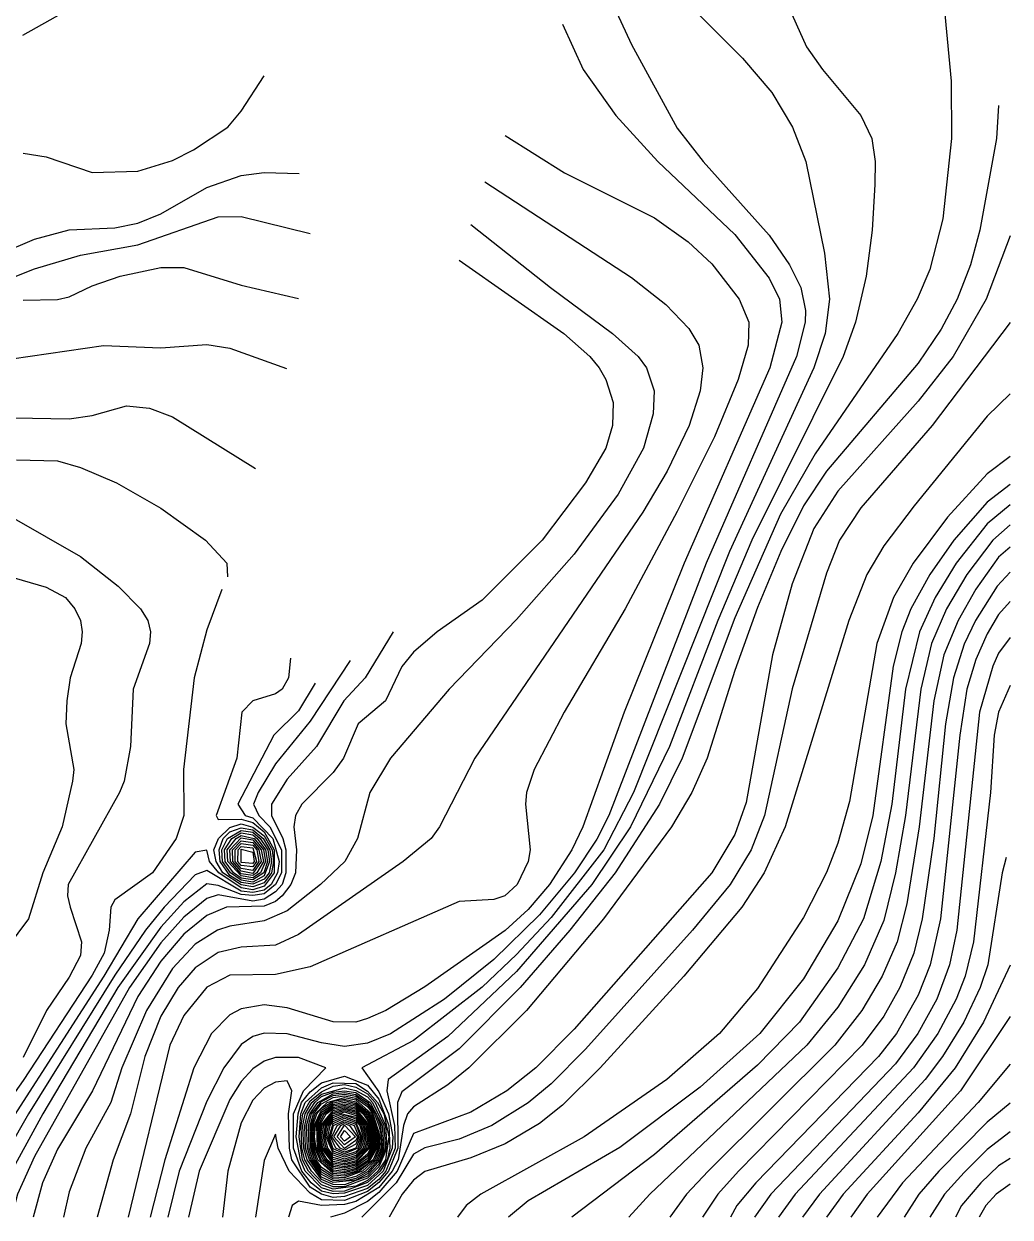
# Model space of a CAD drawing. Header units: metres. Extents: x -65 to 517, y -36 to 397.
# Drawn here: x 387.8 to 516.7, y -36 to 120 of the extents above; entities that cross this region are included whole.
import ezdxf

# ---------------------------------------------------------------- set-up
doc = ezdxf.new("R2010")
doc.units = ezdxf.units.M
doc.layers.add('CONTOURS_1M', color=3, linetype='Continuous')
doc.layers.add('CONTOURS_5M_INDEX', color=4, linetype='Continuous')

msp = doc.modelspace()

# ---------------------------------------------------------------- linework, layer by layer
at = {"layer": 'CONTOURS_1M'}
for points in [[(507.87, 124.49, 44), (509, 112.49, 44), (509.05, 104.99, 44), (507.93, 94.49, 44), (506.22, 87.87, 44), (504.57, 83.99, 44), (502.05, 79.49, 44), (491.22, 63.77, 44), (486.72, 55.87, 44), (480.72, 42.34, 44), (473.86, 23.99, 44), (470.87, 17.99, 44), (465.09, 8.99, 44), (459.17, 1.49, 44), (452.68, -6.01, 44), (444.72, -13.99, 44), (437.22, -19.65, 44), (436.65, -21.01, 44), (436.7, -27.01, 44), (435.48, -30.01, 44), (434.22, -31.49, 44), (432.72, -32.67, 44), (429.72, -33.82, 44), (426.72, -33.75, 44), (425.22, -32.89, 44), (422.5, -30.01, 44), (421.03, -27.01, 44), (420.72, -25.18, 44), (419.22, -28.62, 44), (418.07, -36.01, 44)], [(487.41, 122.99, 43), (490.11, 116.99, 43), (492.21, 113.99, 43), (497.19, 107.99, 43), (498.65, 104.99, 43), (499.06, 101.99, 43), (499.02, 98.99, 43), (498.67, 92.99, 43), (497.9, 86.99, 43), (496.53, 80.99, 43), (494.89, 76.49, 43), (482.96, 52.49, 43), (478.52, 41.99, 43), (472.18, 25.49, 43), (467.09, 14.99, 43), (462.05, 7.49, 43), (452.22, -3.91, 43), (443.22, -12.38, 43), (435.41, -18.01, 43), (435.26, -19.51, 43), (436.25, -24.01, 43), (436.32, -27.01, 43), (435.12, -30.01, 43), (434.22, -31.07, 43), (432.72, -32.26, 43), (429.72, -33.31, 43), (428.22, -33.44, 43), (426.72, -33.01, 43), (425.22, -32.11, 43), (422.84, -28.51, 43), (422.53, -27.01, 43), (422.4, -22.51, 43), (422.82, -19.51, 43), (422.22, -18.18, 43), (420.72, -18.36, 43), (419.22, -19.14, 43), (417.72, -20.73, 43), (416.22, -23.67, 43), (414.46, -30.01, 43), (413.78, -36.01, 43)], [(387.69, 118.49, 38), (393.04, 121.49, 38)], [(465.27, 121.49, 41), (467.22, 117.28, 41), (473.22, 106.34, 41), (476.59, 101.99, 41), (485.22, 92.37, 41), (487.89, 88.49, 41), (489.36, 85.49, 41), (489.96, 82.49, 41), (489.92, 80.99, 41), (488.82, 76.49, 41), (477.01, 49.49, 41), (464.27, 16.49, 41), (462.72, 13.39, 41), (459.78, 8.99, 41), (455.22, 3.5, 41), (449.22, -2.35, 41), (442.78, -7.51, 41), (435.72, -12.07, 41), (432.72, -13.26, 41), (429.72, -13.69, 41), (426.72, -13.24, 41), (422.22, -12.03, 41), (419.22, -11.95, 41), (417.72, -12.41, 41), (416.22, -13.44, 41), (413.93, -16.51, 41), (411.72, -20.87, 41), (408.13, -30.01, 41), (406.62, -36.01, 41)], [(475.74, 121.49, 42), (481.72, 115.49, 42), (485.59, 110.99, 42), (488.28, 106.49, 42), (490.03, 101.99, 42), (492.44, 89.99, 42), (493.11, 83.99, 42), (492.55, 79.49, 42), (491.06, 74.99, 42), (480.05, 50.99, 42), (467.48, 19.49, 42), (463.62, 11.99, 42), (456.72, 3.15, 42), (452.22, -1.7, 42), (447.72, -5.97, 42), (438.72, -12.93, 42), (431.99, -16.51, 42), (434.22, -19.65, 42), (435.46, -22.51, 42), (436.03, -25.51, 42), (435.95, -27.01, 42), (434.76, -30.01, 42), (432.72, -31.86, 42), (429.72, -32.89, 42), (428.22, -32.95, 42), (426.72, -32.6, 42), (425.35, -31.51, 42), (424.15, -30.01, 42), (423.07, -27.01, 42), (423.04, -22.51, 42), (424.38, -19.51, 42), (427.3, -16.51, 42), (423.72, -15.14, 42), (420.72, -15.13, 42), (419.22, -15.62, 42), (417.72, -16.62, 42), (416.22, -18.26, 42), (414.72, -20.65, 42), (410.71, -30.01, 42), (409.31, -36.01, 42)], [(387.72, 103.08, 37), (390.72, 102.59, 37), (396.72, 100.53, 37), (402.72, 100.71, 37), (407.22, 102.13, 37), (409.99, 103.49, 37), (414.45, 106.49, 37), (416.22, 108.55, 37), (419.22, 113.19, 37)], [(450.72, 105.39, 39), (458.49, 100.49, 39), (470.22, 94.6, 39), (474.65, 91.49, 39), (477.72, 88.62, 39), (481.3, 83.99, 39), (482.58, 80.99, 39), (482.47, 77.99, 39), (481.18, 73.49, 39), (478.09, 65.99, 39), (473.22, 56.21, 39), (466.41, 43.49, 39), (458.43, 29.99, 39), (454.52, 22.49, 39), (453.51, 19.49, 39), (453.39, 17.99, 39), (453.97, 11.99, 39), (453.72, 10.46, 39), (452.28, 7.49, 39), (450.68, 5.99, 39), (449.22, 5.53, 39), (444.72, 5.27, 39), (425.22, -3.29, 39), (420.72, -4.28, 39), (414.72, -4.39, 39), (411.72, -5.95, 39), (408.72, -9.64, 39), (406.87, -13.51, 39), (401.44, -36.01, 39)], [(384.72, 89.91, 36), (389.22, 91.82, 36), (393.72, 93.05, 36), (399.72, 93.33, 36), (402.72, 93.93, 36), (405.72, 95.14, 36), (411.72, 98.57, 36), (416.22, 100.14, 36), (419.22, 100.56, 36), (423.8, 100.41, 36)], [(448.05, 99.32, 38), (467.22, 86.81, 38), (471.72, 83.28, 38), (474.72, 80.16, 38), (476.05, 77.99, 38), (476.54, 74.99, 38), (476.22, 71.99, 38), (474.77, 67.49, 38), (471.89, 61.49, 38), (468.72, 56.16, 38), (446.77, 23.99, 38), (442.13, 14.99, 38), (441.06, 13.49, 38), (437.4, 10.49, 38), (423.72, 0.92, 38), (420.72, -0.44, 38), (416.22, -0.74, 38), (413.22, -1.42, 38), (410.22, -3.43, 38), (407.99, -6.01, 38), (405.72, -9.72, 38), (403.64, -15.01, 38), (401.74, -22.51, 38), (399.47, -28.51, 38), (397.38, -36.01, 38)], [(446.22, 93.76, 37), (456.63, 85.49, 37), (464.77, 79.49, 37), (468.09, 76.49, 37), (469.18, 74.99, 37), (470.18, 71.99, 37), (470.06, 68.99, 37), (468.79, 64.49, 37), (465.51, 58.49, 37), (459.72, 50.65, 37), (452.22, 42.13, 37), (443.42, 32.99, 37), (435.72, 23.98, 37), (433.05, 19.49, 37), (431.43, 13.49, 37), (429.76, 10.49, 37), (426.57, 7.49, 37), (422.22, 4.03, 37), (419.22, 2.73, 37), (414.72, 2.04, 37), (413.1, 1.49, 37), (410.22, -0.32, 37), (407.22, -3.51, 37), (403.85, -9.01, 37), (400.6, -16.51, 37), (399.18, -21.01, 37), (395.92, -27.01, 37), (393.72, -32.71, 37), (392.99, -36.01, 37)], [(516.72, 92.25, 46), (513.57, 83.99, 46), (509.27, 76.49, 46), (504.72, 70.67, 46), (494.22, 58.89, 46), (491.05, 53.99, 46), (488.22, 46.76, 46), (485.66, 37.49, 46), (482.22, 18.18, 46), (480.72, 14, 46), (477.72, 9, 46), (459.72, -11.46, 46), (454.71, -16.51, 46), (450.94, -19.51, 46), (446.22, -22.3, 46), (438.72, -25.09, 46), (436.6, -30.01, 46), (434.22, -32.81, 46), (432.72, -33.98, 46), (429.72, -35.48, 46), (427.9, -36.01, 46)], [(444.72, 89.08, 36), (458.38, 79.49, 36), (461.77, 76.49, 36), (463, 74.99, 36), (463.88, 73.49, 36), (464.84, 70.49, 36), (464.77, 67.49, 36), (463.87, 64.49, 36), (461.22, 59.98, 36), (455.55, 52.49, 36), (447.72, 44.63, 36), (441.81, 40.49, 36), (438.72, 37.85, 36), (437.22, 35.95, 36), (435.06, 31.49, 36), (431.52, 28.49, 36), (429.59, 23.99, 36), (428.22, 22.11, 36), (424.13, 17.99, 36), (423.31, 16.49, 36), (423.08, 14.99, 36), (423.45, 11.99, 36), (423.31, 8.99, 36), (422.72, 7.49, 36), (421.59, 5.99, 36), (420.72, 5.25, 36), (419.22, 4.65, 36), (414.31, 4.49, 36), (411.72, 3.43, 36), (408.72, 0.97, 36), (405.72, -2.55, 36), (402.72, -7.18, 36), (396.77, -19.51, 36), (392.22, -27.13, 36), (390.23, -31.51, 36), (389.01, -36.01, 36)], [(387.72, 83.87, 34), (392.22, 83.94, 34), (393.72, 84.27, 34), (396.72, 85.72, 34), (400.39, 86.99, 34), (405.72, 88.12, 34), (408.72, 88.11, 34), (416.22, 85.82, 34), (423.72, 84.07, 34)], [(516.72, 80.93, 47), (506.51, 67.49, 47), (497.22, 56.7, 47), (494.43, 52.49, 47), (492.72, 48.16, 47), (488.22, 33.06, 47), (484.62, 16.49, 47), (482.86, 11.99, 47), (480.14, 7.49, 47), (475.21, 1.49, 47), (461.22, -14.05, 47), (456.72, -18.59, 47), (453.72, -21.07, 47), (448.97, -24.01, 47), (444.72, -25.82, 47), (440.22, -26.94, 47), (438.72, -27.78, 47), (436.49, -31.51, 47), (431.99, -36.01, 47)], [(386.22, 76.2, 33), (398.22, 77.95, 33), (405.72, 77.63, 33), (411.72, 78.06, 33), (414.72, 77.57, 33), (422.15, 74.92, 33)], [(516.72, 71.63, 48), (513.72, 68.67, 48), (504.18, 56.99, 48), (500.22, 51.75, 48), (497.98, 47.99, 48), (495.64, 41.99, 48), (487.3, 14.99, 48), (484.57, 8.99, 48), (481.66, 4.49, 48), (474.06, -4.51, 48), (463.14, -16.51, 48), (458.22, -21.39, 48), (455.22, -23.78, 48), (450.72, -26.41, 48), (446.22, -28.28, 48), (440.22, -30.05, 48), (438.72, -31.19, 48), (437.24, -33.01, 48), (435.54, -36.01, 48)], [(381.72, 68.56, 32), (393.72, 68.33, 32), (396.72, 68.76, 32), (401.22, 70.06, 32), (404.22, 69.74, 32), (407.22, 68.6, 32), (418.1, 61.87, 32)], [(386.85, 62.99, 31), (392.22, 62.86, 31), (395.22, 61.98, 31), (399.92, 59.99, 31), (405.72, 56.68, 31), (411.54, 52.49, 31), (414.33, 49.49, 31), (414.43, 47.7, 31)], [(516.72, 63.42, 49), (513.72, 61.15, 49), (508.55, 55.49, 49), (504.06, 49.49, 49), (501.47, 44.99, 49), (499.32, 38.99, 49), (495.72, 18.3, 49), (494.22, 12.88, 49), (492.72, 9.04, 49), (489.72, 3.14, 49), (483.72, -6.14, 49), (478.72, -12.01, 49), (471.87, -18.01, 49), (461.05, -25.51, 49), (447.56, -33.01, 49), (445.63, -34.51, 49), (444.49, -36.01, 49)], [(516.72, 57.12, 51), (513.72, 54.61, 51), (509.67, 49.49, 51), (506.91, 44.99, 51), (504.86, 40.49, 51), (503.05, 32.99, 51), (501.24, 17.99, 51), (499.82, 10.49, 51), (497.56, 2.99, 51), (494.22, -3.42, 51), (489.17, -10.51, 51), (483.72, -16.16, 51), (470.22, -27.84, 51), (459.43, -36.01, 51)], [(516.72, 54.48, 52), (514.44, 52.49, 52), (511.06, 47.99, 52), (508.41, 43.49, 52), (506.46, 38.99, 52), (505.03, 32.99, 52), (503.05, 16.49, 52), (501.72, 8.98, 52), (500.22, 2.76, 52), (497.69, -3.01, 52), (494.22, -8.56, 52), (490.14, -13.51, 52), (469.61, -33.01, 52), (466.87, -36.01, 52)], [(516.72, 51.57, 53), (515.22, 50.26, 53), (512.22, 46.08, 53), (509.91, 41.99, 53), (508.06, 37.49, 53), (506.74, 31.49, 53), (504.85, 14.99, 53), (503.22, 4.96, 53), (501.96, -0.01, 53), (500.01, -4.51, 53), (497.34, -9.01, 53), (493.79, -13.51, 53), (477.26, -30.01, 53), (474.43, -33.01, 53), (472.23, -36.01, 53)], [(380.22, 49.41, 29), (390.72, 46.35, 29), (393.26, 44.99, 29), (394.49, 43.49, 29), (395.21, 41.99, 29), (395.44, 40.49, 29), (395.3, 38.99, 29), (393.87, 34.49, 29), (393.43, 31.49, 29), (393.31, 28.49, 29), (394.34, 22.49, 29), (394.17, 20.99, 29), (392.83, 14.99, 29), (390.27, 8.99, 29), (388.42, 2.99, 29), (382.8, -4.51, 29)], [(516.72, 48.28, 54), (515.01, 46.49, 54), (512.2, 41.99, 54), (510.72, 38.9, 54), (509.3, 34.49, 54), (508.28, 28.49, 54), (506.73, 13.49, 54), (505.23, 2.99, 54), (504.13, -1.51, 54), (502.31, -6.01, 54), (500.22, -9.72, 54), (497.4, -13.51, 54), (481.23, -30.01, 54), (478.53, -33.01, 54), (476.52, -36.01, 54)], [(413.68, 46.03, 31), (411.72, 40.75, 31), (410.05, 34.49, 31), (408.69, 22.49, 31), (408.7, 16.49, 31), (407.7, 13.49, 31), (404.63, 8.99, 31), (399.72, 5.46, 31), (399.16, 4.49, 31), (398.98, 1.49, 31), (398.3, -1.51, 31), (396.72, -4.4, 31), (387.72, -18.15, 31), (377.18, -33.01, 31), (375.62, -36.01, 31)], [(516.72, 39.76, 56), (515.22, 37.69, 56), (514.45, 35.99, 56), (512.72, 29.99, 56), (509.77, 1.49, 56), (508.81, -3.01, 56), (507.12, -7.51, 56), (504.66, -12.01, 56), (501.72, -15.96, 56), (485.44, -33.01, 56), (483.33, -36.01, 56)], [(422.64, 37.07, 32), (422.41, 34.49, 32), (421.56, 32.99, 32), (420.72, 32.41, 32), (417.72, 31.46, 32), (416.32, 29.99, 32), (415.63, 23.99, 32), (412.93, 16.49, 32), (413.22, 15.95, 32), (416.22, 16.02, 32), (417.72, 15.56, 32), (419.22, 14.37, 32), (420.53, 11.99, 32), (420.53, 8.99, 32), (419.22, 7.24, 32), (417.72, 6.78, 32), (416.22, 7.02, 32), (413.31, 8.99, 32), (412.07, 10.49, 32), (411.72, 11.98, 32), (410.22, 11.68, 32), (402.69, 2.99, 32), (398.26, -4.51, 32), (380.83, -31.51, 32)], [(430.47, 36.74, 34), (425.22, 28.81, 34), (420.72, 23.23, 34), (418.43, 19.49, 34), (417.84, 17.99, 34), (418.51, 16.49, 34), (419.94, 14.99, 34), (421.47, 11.99, 34), (421.5, 8.99, 34), (420.72, 7.49, 34), (419.22, 6.25, 34), (417.72, 6.03, 34), (416.22, 6.18, 34), (413.22, 7.36, 34), (411.72, 7.55, 34), (408.72, 5.21, 34), (405.72, 1.91, 34), (400.08, -6.01, 34), (390.31, -22.51, 34), (385.38, -31.51, 34), (383.86, -36.01, 34)], [(425.9, 33.81, 33), (423.72, 30.18, 33), (420.48, 26.99, 33), (415.76, 17.99, 33), (416.72, 16.49, 33), (417.72, 16.19, 33), (420.34, 13.49, 33), (421.17, 10.49, 33), (420.95, 8.99, 33), (420.12, 7.49, 33), (419.22, 6.75, 33), (417.72, 6.41, 33), (416.22, 6.6, 33), (411.72, 9.3, 33), (410.22, 8.75, 33), (406.15, 4.49, 33), (403.7, 1.49, 33), (399.72, -4.39, 33), (388.43, -22.51, 33), (383.22, -31.51, 33), (381.51, -36.01, 33)], [(516.72, 33.47, 57), (515.22, 30.02, 57), (514.65, 26.99, 57), (514.16, 19.49, 57), (511.94, -0.01, 57), (510.85, -4.51, 57), (509.65, -7.51, 57), (507.26, -12.01, 57), (504.07, -16.51, 57), (488.64, -33.01, 57), (486.45, -36.01, 57)], [(416.22, 7.44, 31), (413.82, 8.99, 31), (412.94, 10.49, 31), (412.63, 11.99, 31), (413.27, 13.49, 31), (414.72, 14.93, 31), (416.22, 15.4, 31), (417.72, 14.96, 31), (419.22, 13.84, 31), (420.25, 11.99, 31), (420.44, 10.49, 31), (420.19, 8.99, 31), (419.22, 7.71, 31), (417.72, 7.15, 31), (416.22, 7.44, 31)], [(416.22, 8.02, 29), (414.81, 8.99, 29), (413.79, 10.49, 29), (413.7, 11.99, 29), (414.41, 13.49, 29), (416.22, 14.54, 29), (417.72, 14.31, 29), (418.7, 13.49, 29), (419.68, 11.99, 29), (419.92, 10.49, 29), (419.22, 8.59, 29), (417.72, 7.79, 29), (416.22, 8.02, 29)], [(416.22, 8.31, 28), (415.23, 8.99, 28), (414.13, 10.49, 28), (414.05, 11.99, 28), (414.98, 13.49, 28), (416.22, 14.21, 28), (417.72, 13.98, 28), (418.3, 13.49, 28), (419.4, 11.99, 28), (419.66, 10.49, 28), (419.19, 8.99, 28), (417.72, 8.08, 28), (416.22, 8.31, 28)], [(416.22, 8.59, 27), (414.48, 10.49, 27), (414.4, 11.99, 27), (415.55, 13.49, 27), (416.22, 13.88, 27), (417.91, 13.49, 27), (419.12, 11.99, 27), (419.4, 10.49, 27), (418.73, 8.99, 27), (417.72, 8.36, 27), (416.22, 8.59, 27)], [(416.22, 8.87, 26), (414.81, 10.49, 26), (414.75, 11.99, 26), (416.22, 13.55, 26), (417.72, 13.31, 26), (418.83, 11.99, 26), (419.12, 10.49, 26), (418.28, 8.99, 26), (417.72, 8.64, 26), (416.22, 8.87, 26)], [(416.22, 9.58, 24), (415.45, 10.49, 24), (415.45, 11.99, 24), (416.22, 12.81, 24), (417.72, 12.62, 24), (418.25, 11.99, 24), (418.52, 10.49, 24), (417.72, 9.32, 24), (416.22, 9.58, 24)], [(416.22, 9.96, 23), (415.77, 10.49, 23), (415.8, 11.99, 23), (416.22, 12.44, 23), (417.72, 12.28, 23), (418.22, 10.49, 23), (417.72, 9.76, 23), (416.22, 9.96, 23)], [(416.22, 10.33, 22), (416.22, 12.07, 22), (417.72, 11.69, 22), (417.92, 10.49, 22), (417.72, 10.2, 22), (416.22, 10.33, 22)], [(516.21, 11, 58), (515.66, 8.99, 58), (513.79, -3.01, 58), (512.81, -6.01, 58), (510.68, -10.51, 58), (507.9, -15.01, 58), (505.62, -18.01, 58), (491.8, -33.01, 58), (489.6, -36.01, 58)], [(516.72, -3.09, 59), (513.23, -10.51, 59), (509.53, -16.51, 59), (504.72, -22.37, 59), (494.89, -33.01, 59), (492.71, -36.01, 59)], [(516.72, -16.01, 61), (512.53, -21.01, 61), (502.66, -31.51, 61), (499.36, -36.01, 61)], [(426.72, -32.19, 41), (424.59, -30.01, 41), (423.95, -28.51, 41), (423.41, -25.51, 41), (423.68, -22.51, 41), (424.11, -21.01, 41), (425.22, -19.63, 41), (426.72, -18.45, 41), (429.72, -17.6, 41), (432.72, -18.75, 41), (434.22, -20.58, 41), (435.51, -24.01, 41), (435.65, -27.01, 41), (435.3, -28.51, 41), (434.4, -30.01, 41), (432.72, -31.47, 41), (429.72, -32.61, 41), (428.22, -32.65, 41), (426.72, -32.19, 41)], [(428.22, -32.05, 39), (426.72, -31.4, 39), (425.39, -30.01, 39), (424.54, -28.51, 39), (424.15, -27.01, 39), (424.06, -24.01, 39), (424.29, -22.51, 39), (425.22, -20.82, 39), (426.72, -19.62, 39), (428.22, -18.9, 39), (429.72, -18.69, 39), (431.22, -19, 39), (432.72, -19.9, 39), (433.72, -21.01, 39), (435.08, -24.01, 39), (435.26, -27.01, 39), (434.22, -29.44, 39), (432.72, -30.92, 39), (429.72, -32.06, 39), (428.22, -32.05, 39)], [(428.22, -31.75, 38), (426.72, -31.08, 38), (424.84, -28.51, 38), (424.39, -27.01, 38), (424.29, -24.01, 38), (424.59, -22.51, 38), (425.47, -21.01, 38), (426.72, -19.94, 38), (429.72, -19.09, 38), (431.22, -19.47, 38), (432.72, -20.27, 38), (433.39, -21.01, 38), (434.86, -24.01, 38), (435.07, -27.01, 38), (434.22, -29.07, 38), (432.72, -30.65, 38), (429.72, -31.78, 38), (428.22, -31.75, 38)], [(426.72, -30.77, 37), (425.13, -28.51, 37), (424.63, -27.01, 37), (424.53, -24.01, 37), (424.89, -22.51, 37), (425.85, -21.01, 37), (426.72, -20.26, 37), (428.22, -19.66, 37), (429.72, -19.49, 37), (431.22, -19.73, 37), (433.06, -21.01, 37), (434.64, -24.01, 37), (434.88, -27.01, 37), (434.34, -28.51, 37), (432.72, -30.37, 37), (431.22, -31.16, 37), (428.22, -31.47, 37), (426.72, -30.77, 37)], [(426.72, -30.45, 36), (425.37, -28.51, 36), (424.87, -27.01, 36), (424.76, -24.01, 36), (425.18, -22.51, 36), (426.22, -21.01, 36), (428.22, -19.9, 36), (429.72, -19.71, 36), (431.22, -19.97, 36), (432.73, -21.01, 36), (433.84, -22.51, 36), (434.43, -24.01, 36), (434.68, -27.01, 36), (434.11, -28.51, 36), (432.72, -30.1, 36), (431.22, -30.94, 36), (429.72, -31.29, 36), (428.22, -31.23, 36), (426.72, -30.45, 36)], [(428.22, -30.77, 34), (426.72, -29.83, 34), (425.8, -28.51, 34), (425.31, -27.01, 34), (425.23, -24.01, 34), (425.65, -22.51, 34), (426.72, -21.19, 34), (428.22, -20.37, 34), (429.72, -20.14, 34), (431.22, -20.45, 34), (432.72, -21.54, 34), (433.44, -22.51, 34), (434.38, -25.51, 34), (434.3, -27.01, 34), (433.68, -28.51, 34), (432.07, -30.01, 34), (429.72, -30.87, 34), (428.22, -30.77, 34)], [(428.22, -30.54, 33), (426.72, -29.52, 33), (426.01, -28.51, 33), (425.48, -27.01, 33), (425.4, -24.01, 33), (425.87, -22.51, 33), (427.46, -21.01, 33), (429.72, -20.36, 33), (431.22, -20.69, 33), (433.24, -22.51, 33), (434.2, -25.51, 33), (434.12, -27.01, 33), (433.47, -28.51, 33), (431.68, -30.01, 33), (429.72, -30.66, 33), (428.22, -30.54, 33)], [(428.22, -30.31, 32), (426.23, -28.51, 32), (425.66, -27.01, 32), (425.58, -24.01, 32), (426.1, -22.51, 32), (426.72, -21.75, 32), (428.22, -20.84, 32), (429.72, -20.57, 32), (431.22, -20.93, 32), (433.04, -22.51, 32), (433.75, -24.01, 32), (434.06, -25.51, 32), (433.96, -27.01, 32), (432.72, -29.11, 32), (431.29, -30.01, 32), (429.72, -30.45, 32), (428.22, -30.31, 32)], [(428.22, -30.07, 31), (426.72, -28.91, 31), (425.83, -27.01, 31), (425.75, -24.01, 31), (426.72, -22.03, 31), (428.22, -21.07, 31), (429.72, -20.78, 31), (431.22, -21.14, 31), (432.72, -22.34, 31), (433.6, -24.01, 31), (433.91, -25.51, 31), (433.79, -27.01, 31), (432.72, -28.87, 31), (431.22, -29.84, 31), (429.72, -30.24, 31), (428.22, -30.07, 31)], [(428.22, -29.62, 29), (426.91, -28.51, 29), (426.18, -27.01, 29), (426.1, -24.01, 29), (426.79, -22.51, 29), (428.22, -21.47, 29), (429.72, -21.18, 29), (431.22, -21.52, 29), (432.41, -22.51, 29), (433.3, -24.01, 29), (433.62, -25.51, 29), (433.46, -27.01, 29), (432.72, -28.35, 29), (431.22, -29.44, 29), (429.72, -29.83, 29), (428.22, -29.62, 29)], [(428.22, -29.39, 28), (427.18, -28.51, 28), (426.35, -27.01, 28), (426.27, -24.01, 28), (427.07, -22.51, 28), (428.22, -21.67, 28), (429.72, -21.36, 28), (431.22, -21.71, 28), (432.18, -22.51, 28), (433.14, -24.01, 28), (433.48, -25.51, 28), (433.3, -27.01, 28), (432.72, -28.06, 28), (431.22, -29.23, 28), (429.72, -29.63, 28), (428.22, -29.39, 28)], [(428.22, -29.17, 27), (427.44, -28.51, 27), (426.53, -27.01, 27), (426.28, -25.51, 27), (426.45, -24.01, 27), (427.34, -22.51, 27), (428.22, -21.87, 27), (429.72, -21.54, 27), (431.22, -21.9, 27), (432.99, -24.01, 27), (433.33, -25.51, 27), (433.13, -27.01, 27), (432.72, -27.76, 27), (431.22, -29.03, 27), (429.72, -29.43, 27), (428.22, -29.17, 27)], [(428.22, -28.94, 26), (426.7, -27.01, 26), (426.44, -25.51, 26), (426.62, -24.01, 26), (428.22, -22.07, 26), (429.72, -21.72, 26), (431.22, -22.1, 26), (432.84, -24.01, 26), (433.19, -25.51, 26), (432.97, -27.01, 26), (431.22, -28.83, 26), (429.72, -29.23, 26), (428.22, -28.94, 26)], [(516.72, -21.1, 62), (513.72, -23.61, 62), (507.41, -30.01, 62), (504.77, -33.01, 62), (502.85, -36.01, 62)], [(429.72, -28.84, 24), (428.22, -28.48, 24), (427.11, -27.01, 24), (426.77, -25.51, 24), (427.01, -24.01, 24), (428.17, -22.51, 24), (429.72, -22.08, 24), (431.26, -22.51, 24), (432.49, -24.01, 24), (432.9, -25.51, 24), (432.61, -27.01, 24), (431.22, -28.41, 24), (429.72, -28.84, 24)], [(429.72, -28.64, 23), (428.22, -28.21, 23), (427.32, -27.01, 23), (426.96, -25.51, 23), (427.22, -24.01, 23), (428.22, -22.72, 23), (429.72, -22.25, 23), (431.22, -22.71, 23), (432.3, -24.01, 23), (432.75, -25.51, 23), (432.38, -27.01, 23), (431.22, -28.18, 23), (429.72, -28.64, 23)], [(428.22, -27.93, 22), (427.53, -27.01, 22), (427.14, -25.51, 22), (427.42, -24.01, 22), (428.22, -22.98, 22), (429.43, -22.51, 22), (431.22, -22.94, 22), (432.1, -24.01, 22), (432.57, -25.51, 22), (432.14, -27.01, 22), (431.22, -27.95, 22), (429.72, -28.43, 22), (428.22, -27.93, 22)], [(428.22, -27.65, 21), (427.33, -25.51, 21), (427.63, -24.01, 21), (428.22, -23.24, 21), (429.72, -22.64, 21), (431.22, -23.17, 21), (431.91, -24.01, 21), (432.37, -25.51, 21), (431.91, -27.01, 21), (431.22, -27.71, 21), (429.72, -28.19, 21), (428.22, -27.65, 21)], [(428.22, -27.1, 19), (427.71, -25.51, 19), (428.22, -23.77, 19), (429.72, -23.09, 19), (431.22, -23.63, 19), (431.98, -25.51, 19), (431.45, -27.01, 19), (429.72, -27.73, 19), (428.22, -27.1, 19)], [(429.72, -27.5, 18), (428.59, -27.01, 18), (427.89, -25.51, 18), (428.26, -24.01, 18), (429.72, -23.32, 18), (431.22, -23.87, 18), (431.79, -25.51, 18), (431.22, -27.01, 18), (429.72, -27.5, 18)], [(429.72, -27.26, 17), (429.14, -27.01, 17), (428.08, -25.51, 17), (428.74, -24.01, 17), (429.72, -23.54, 17), (430.99, -24.01, 17), (431.59, -25.51, 17), (431.22, -26.49, 17), (429.72, -27.26, 17)], [(429.72, -27.03, 16), (428.33, -25.51, 16), (429.22, -24.01, 16), (429.72, -23.77, 16), (430.37, -24.01, 16), (431.4, -25.51, 16), (431.22, -25.98, 16), (429.72, -27.03, 16)], [(429.72, -26.08, 14), (429.21, -25.51, 14), (429.72, -24.68, 14), (430.5, -25.51, 14), (429.72, -26.08, 14)], [(516.72, -24.85, 63), (513.72, -27.16, 63), (510.72, -30.16, 63), (508.15, -33.01, 63), (506.24, -36.01, 63)], [(516.72, -28.34, 64), (515.22, -29.31, 64), (512.88, -31.51, 64), (510.36, -34.51, 64), (509.56, -36.01, 64)]]:
    msp.add_polyline3d(points, dxfattribs=at)
at = {"layer": 'CONTOURS_5M_INDEX'}
for points in [[(458.22, 119.95, 40), (460.91, 113.99, 40), (465.17, 107.99, 40), (470.66, 101.99, 40), (480.72, 92.43, 40), (485.22, 86.74, 40), (486.58, 83.99, 40), (486.9, 80.99, 40), (485.32, 74.99, 40), (474.13, 49.49, 40), (466.27, 29.99, 40), (460.85, 14.99, 40), (459.43, 11.99, 40), (456.5, 7.49, 40), (453.72, 4.22, 40), (450.72, 1.44, 40), (440.22, -5.89, 40), (435.12, -9.01, 40), (432.72, -10.05, 40), (431.22, -10.53, 40), (428.22, -10.48, 40), (422.22, -8.63, 40), (419.22, -8.28, 40), (416.22, -8.79, 40), (414.72, -9.58, 40), (412.33, -12.01, 40), (410.01, -16.51, 40), (406.22, -28.51, 40), (404.34, -36.01, 40)], [(515.22, 109.28, 45), (514.96, 104.99, 45), (512.76, 92.99, 45), (511.56, 88.49, 45), (509.79, 83.99, 45), (507.72, 80.05, 45), (504.72, 75.62, 45), (492.72, 61.49, 45), (489.71, 56.99, 45), (486.74, 50.99, 45), (483.72, 43.7, 45), (480.72, 35.45, 45), (477.11, 23.99, 45), (475.11, 19.49, 45), (472.46, 14.99, 45), (463.56, 2.99, 45), (453.49, -9.01, 45), (445.96, -16.51, 45), (443.22, -18.7, 45), (438.72, -21.57, 45), (437.97, -22.51, 45), (437.45, -24.01, 45), (436.73, -28.51, 45), (435.94, -30.01, 45), (434.22, -32.14, 45), (431.22, -33.95, 45), (429.72, -34.34, 45), (426.72, -34.48, 45), (423.72, -33.94, 45), (422.86, -34.51, 45), (422.38, -36.01, 45)], [(383.22, 85.58, 35), (389.22, 87.97, 35), (395.22, 89.75, 35), (402.72, 91.08, 35), (413.22, 94.73, 35), (416.22, 94.81, 35), (425.22, 92.55, 35)], [(516.72, 59.76, 50), (513.72, 57.47, 50), (509.36, 52.49, 50), (506.22, 47.99, 50), (503.76, 43.49, 50), (502.58, 40.49, 50), (501.45, 35.99, 50), (498.77, 16.49, 50), (497.22, 10.17, 50), (494.22, 2.73, 50), (489.72, -4.84, 50), (484, -12.01, 50), (476.22, -19.04, 50), (465.72, -26.89, 50), (453.72, -33.89, 50), (451.17, -36.01, 50)], [(386.22, 55.5, 30), (395.22, 50.34, 30), (400.12, 46.49, 30), (403.06, 43.49, 30), (404.01, 41.99, 30), (404.36, 40.49, 30), (404.22, 38.99, 30), (402.08, 32.99, 30), (401.73, 25.49, 30), (400.9, 20.99, 30), (400.33, 19.49, 30), (393.61, 7.49, 30), (393.52, 5.99, 30), (393.85, 4.49, 30), (395.33, -0.01, 30), (395.22, -1.83, 30), (393.72, -4.65, 30), (390.76, -9.01, 30), (387.72, -15.15, 30)], [(516.72, 44.46, 55), (515.22, 42.75, 55), (513.72, 40.25, 55), (512.22, 36.9, 55), (511.08, 32.99, 55), (510.13, 26.99, 55), (507.61, 2.99, 55), (506.28, -3.01, 55), (504.72, -7.01, 55), (501.86, -12.01, 55), (499.5, -15.01, 55), (483.48, -31.51, 55), (480.99, -34.51, 55), (480.16, -36.01, 55)], [(436.06, 40.49, 35), (432.44, 34.49, 35), (429.64, 31.49, 35), (426.08, 25.49, 35), (422.22, 21.24, 35), (420.19, 17.99, 35), (420.19, 16.49, 35), (421.67, 13.49, 35), (422.03, 11.99, 35), (422.05, 8.99, 35), (421.57, 7.49, 35), (420.72, 6.5, 35), (419.22, 5.56, 35), (417.72, 5.3, 35), (413.22, 6.12, 35), (411.72, 5.64, 35), (408.72, 3.21, 35), (405.72, -0.17, 35), (401.6, -6.01, 35), (389.22, -28.1, 35), (386.98, -33.01, 35), (386.18, -36.01, 35)], [(414.72, 8.66, 30), (413.45, 10.49, 30), (413.35, 11.99, 30), (413.84, 13.49, 30), (414.72, 14.36, 30), (416.22, 14.88, 30), (417.72, 14.63, 30), (419.09, 13.49, 30), (419.97, 11.99, 30), (420.18, 10.49, 30), (419.86, 8.99, 30), (419.22, 8.15, 30), (417.72, 7.51, 30), (416.22, 7.74, 30), (414.72, 8.66, 30)], [(417.72, 8.92, 25), (416.22, 9.21, 25), (415.13, 10.49, 25), (415.1, 11.99, 25), (416.22, 13.19, 25), (417.72, 12.97, 25), (418.54, 11.99, 25), (418.82, 10.49, 25), (417.72, 8.92, 25)], [(516.72, -9.8, 60), (510.25, -19.51, 60), (498.05, -33.01, 60), (495.9, -36.01, 60)], [(426.72, -31.77, 40), (425.03, -30.01, 40), (424.24, -28.51, 40), (423.81, -25.51, 40), (424, -22.51, 40), (424.59, -21.01, 40), (426.72, -19.09, 40), (428.22, -18.46, 40), (431.22, -18.53, 40), (432.72, -19.54, 40), (434.04, -21.01, 40), (434.85, -22.51, 40), (435.5, -25.51, 40), (435.06, -28.51, 40), (434.06, -30.01, 40), (432.72, -31.2, 40), (431.22, -31.95, 40), (428.22, -32.35, 40), (426.72, -31.77, 40)], [(426.72, -30.14, 35), (425.59, -28.51, 35), (425.1, -27.01, 35), (425, -24.01, 35), (425.42, -22.51, 35), (426.72, -20.9, 35), (428.22, -20.13, 35), (429.72, -19.93, 35), (431.22, -20.21, 35), (432.72, -21.27, 35), (433.64, -22.51, 35), (434.21, -24.01, 35), (434.57, -25.51, 35), (434.49, -27.01, 35), (433.9, -28.51, 35), (432.46, -30.01, 35), (431.22, -30.71, 35), (429.72, -31.08, 35), (428.22, -31, 35), (426.72, -30.14, 35)], [(429.72, -30.03, 30), (428.22, -29.85, 30), (426.72, -28.6, 30), (426, -27.01, 30), (425.8, -25.51, 30), (425.93, -24.01, 30), (426.72, -22.31, 30), (428.22, -21.27, 30), (429.72, -21, 30), (431.22, -21.33, 30), (432.64, -22.51, 30), (433.45, -24.01, 30), (433.77, -25.51, 30), (433.63, -27.01, 30), (432.72, -28.63, 30), (431.22, -29.64, 30), (429.72, -30.03, 30)], [(428.22, -28.72, 25), (426.9, -27.01, 25), (426.6, -25.51, 25), (426.81, -24.01, 25), (428.22, -22.27, 25), (429.72, -21.9, 25), (431.22, -22.29, 25), (432.68, -24.01, 25), (433.04, -25.51, 25), (432.8, -27.01, 25), (431.22, -28.63, 25), (429.72, -29.04, 25), (428.22, -28.72, 25)], [(428.22, -27.37, 20), (427.52, -25.51, 20), (427.83, -24.01, 20), (428.22, -23.51, 20), (429.72, -22.87, 20), (431.22, -23.4, 20), (431.72, -24.01, 20), (432.18, -25.51, 20), (431.68, -27.01, 20), (431.22, -27.48, 20), (429.72, -27.96, 20), (428.22, -27.37, 20)], [(429.72, -26.56, 15), (428.77, -25.51, 15), (429.72, -24, 15), (431.16, -25.51, 15), (429.72, -26.56, 15)], [(516.72, -31.7, 65), (514.9, -33.01, 65), (513.53, -34.51, 65), (512.68, -36.01, 65)]]:
    msp.add_polyline3d(points, dxfattribs=at)

doc.saveas('drawing.dxf')
